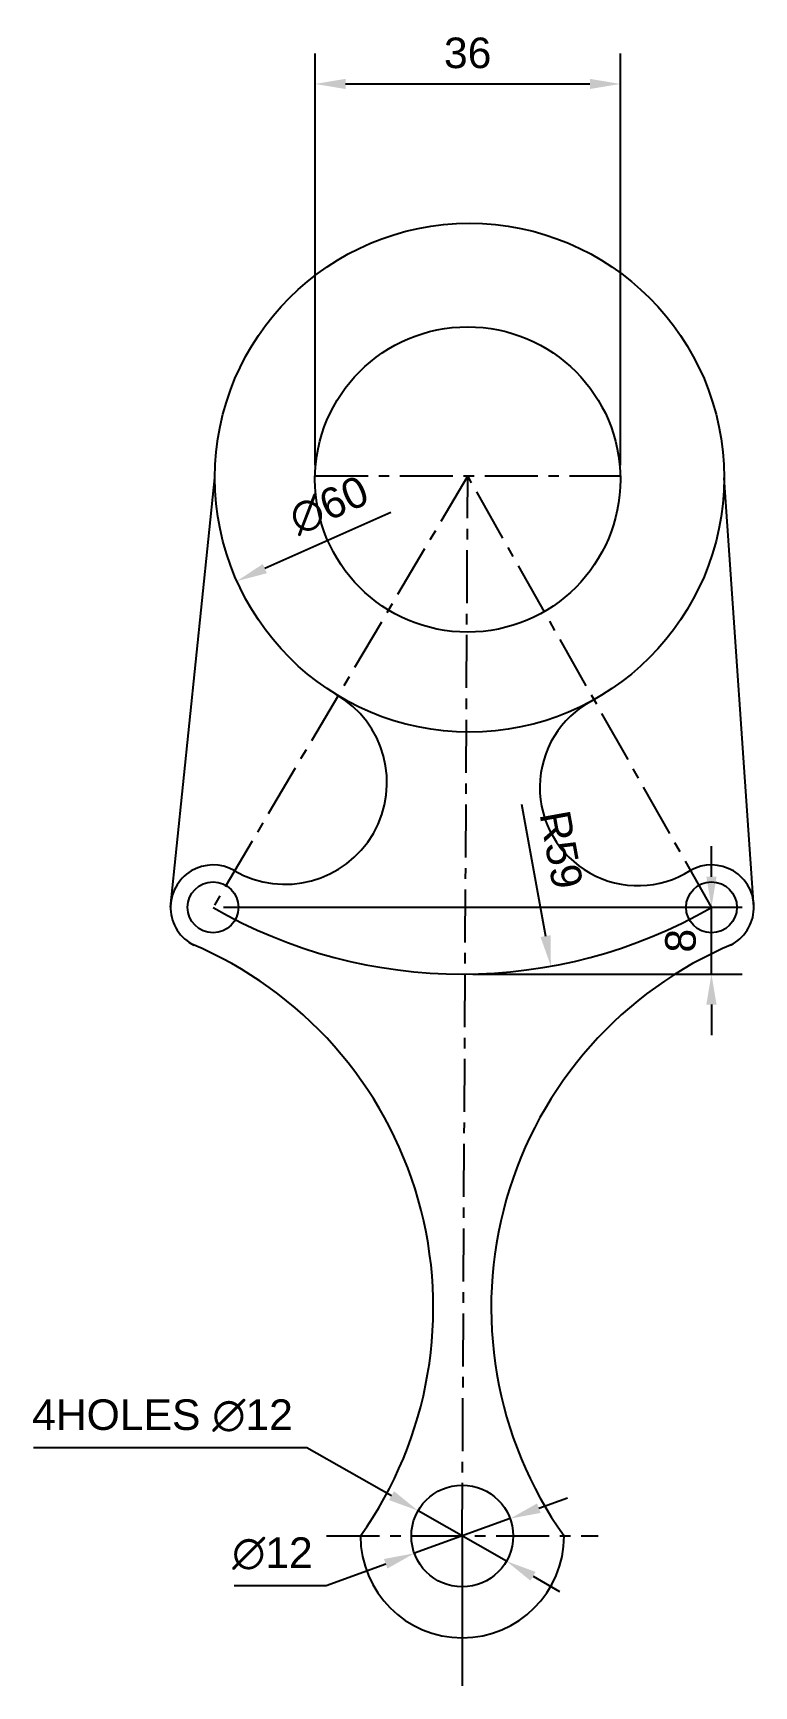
# Model space of a CAD drawing. Header units: inches. Extents: x 61 to 146, y 7 to 202.
import ezdxf

# ---------------------------------------------------------------- set-up
doc = ezdxf.new("R2010")
doc.units = ezdxf.units.IN
doc.header["$LTSCALE"] = 5
doc.header["$MEASUREMENT"] = 0
doc.linetypes.add('CENTER', pattern=[2, 1.25, -0.25, 0.25, -0.25])
doc.layers.get('0').update_dxf_attribs({"color": 90})
doc.layers.add('Center', color=30, linetype='CENTER', plot=False)
doc.layers.add('Dimension', color=130, linetype='Continuous', plot=False)
doc.styles.get("Standard").update_dxf_attribs({"font": 'arial.ttf'})
doc.dimstyles.get("Standard").update_dxf_attribs({"dimscale": 20, "dimtxt": 0.18, "dimasz": 0.18, "dimexe": 0.18, "dimexo": 0.0625, "dimgap": 0.09, "dimtad": 1, "dimtoh": 1, "dimdec": 0, "dimzin": 0, "dimdsep": 46, "dimtxsty": 'Standard', "dimcen": 0.09, "dimadec": 0, "dimazin": 0, "dimtfac": 1, "dimtdec": 0, "dimtmove": 0, "dimatfit": 3, "dimfxl": 1, "dimtolj": 1, "dimtzin": 0, "dimarcsym": 0})

# ---------------------------------------------------------------- blocks, each defined once
blk = doc.blocks.new('*D2')
at = {"layer": 'Defpoints', "color": 0, "transparency": 16777216}
for p in [(130.24, 196.32), (94.25, 150.1), (130.24, 150.1)]:
    blk.add_point(p, dxfattribs=at)
at = {"layer": 'Dimension', "color": 0, "lineweight": -2, "transparency": 16777216}
for p, q in [((94.25, 151.35), (94.25, 199.92)), ((130.24, 151.35), (130.24, 199.92)), ((97.85, 196.32), (126.64, 196.32))]:
    blk.add_line(p, q, dxfattribs=at)
at = {"layer": 'Dimension', "color": 0, "transparency": 16777216}
for points in [[(97.85, 196.92), (97.85, 195.72), (94.25, 196.32)], [(126.64, 196.92), (126.64, 195.72), (130.24, 196.32)]]:
    blk.add_solid(points, dxfattribs=at)
at = {"layer": 'Dimension', "color": 0, "transparency": 16777216, "insert": (112.24, 199.96), "char_height": 3.6, "attachment_point": 5}
blk.add_mtext('\\A1;36', dxfattribs=at)
blk = doc.blocks.new('*D3')
at = {"layer": 'Defpoints', "color": 0, "transparency": 16777216}
for p in [(139.87, 162.08), (85.04, 137.7)]:
    blk.add_point(p, dxfattribs=at)
at = {"layer": 'Dimension', "color": 0, "lineweight": -2, "transparency": 16777216}
blk.add_line((103.19, 145.77), (88.33, 139.17), dxfattribs=at)
at = {"layer": 'Dimension', "color": 0, "transparency": 16777216}
blk.add_solid([(88.09, 139.71), (88.57, 138.62), (85.04, 137.7)], dxfattribs=at)
at = {"layer": 'Dimension', "color": 0, "transparency": 16777216, "insert": (95.89, 146.62), "char_height": 3.6, "attachment_point": 5, "rotation": 23.9705}
blk.add_mtext('\\A1;∅60', dxfattribs=at)
blk = doc.blocks.new('*D4')
at = {"layer": 'Defpoints', "color": 0, "transparency": 16777216}
for p in [(111.6, 150.1), (122.05, 92.29)]:
    blk.add_point(p, dxfattribs=at)
at = {"layer": 'Dimension', "color": 0, "lineweight": -2, "transparency": 16777216}
blk.add_line((118.6, 111.39), (121.41, 95.84), dxfattribs=at)
at = {"layer": 'Dimension', "color": 0, "transparency": 16777216}
blk.add_solid([(122, 95.94), (120.82, 95.73), (122.05, 92.29)], dxfattribs=at)
at = {"layer": 'Dimension', "color": 0, "transparency": 16777216, "insert": (123.26, 106.03), "char_height": 3.6, "attachment_point": 5, "rotation": 280.241}
blk.add_mtext('\\A1;R59', dxfattribs=at)
blk = doc.blocks.new('*D5')
at = {"layer": 'Defpoints', "color": 0, "transparency": 16777216}
for p in [(82.23, 99.23), (140.97, 99.23), (111.6, 91.36)]:
    blk.add_point(p, dxfattribs=at)
at = {"layer": 'Dimension', "color": 0, "lineweight": -2, "transparency": 16777216}
for p, q in [((140.97, 102.83), (140.97, 106.43)), ((83.48, 99.23), (144.57, 99.23)), ((140.97, 91.36), (140.97, 99.23)), ((112.85, 91.36), (144.57, 91.36)), ((140.97, 87.76), (140.97, 84.16))]:
    blk.add_line(p, q, dxfattribs=at)
at = {"layer": 'Dimension', "color": 0, "transparency": 16777216}
for points in [[(140.37, 102.83), (141.57, 102.83), (140.97, 99.23)], [(140.37, 87.76), (141.57, 87.76), (140.97, 91.36)]]:
    blk.add_solid(points, dxfattribs=at)
at = {"layer": 'Dimension', "color": 0, "transparency": 16777216, "insert": (137.34, 95.29), "char_height": 3.6, "attachment_point": 5, "rotation": 90}
blk.add_mtext('\\A1;8', dxfattribs=at)
blk = doc.blocks.new('*D6')
at = {"layer": 'Defpoints', "color": 0, "transparency": 16777216}
for p in [(117.24, 27.15), (105.96, 23.06)]:
    blk.add_point(p, dxfattribs=at)
at = {"layer": 'Dimension', "color": 0, "lineweight": -2, "transparency": 16777216}
for p, q in [((120.63, 28.38), (124.01, 29.61)), ((117.24, 27.15), (105.96, 23.06)), ((95.55, 19.28), (102.58, 21.83)), ((84.71, 19.28), (95.55, 19.28))]:
    blk.add_line(p, q, dxfattribs=at)
at = {"layer": 'Dimension', "color": 0, "transparency": 16777216}
for points in [[(120.42, 28.94), (120.83, 27.82), (117.24, 27.15)], [(102.37, 22.39), (102.78, 21.26), (105.96, 23.06)]]:
    blk.add_solid(points, dxfattribs=at)
at = {"layer": 'Dimension', "color": 0, "transparency": 16777216, "insert": (89.23, 23.02), "char_height": 3.6, "attachment_point": 5}
blk.add_mtext('\\A1;∅12', dxfattribs=at)
blk = doc.blocks.new('*D7')
at = {"layer": 'Defpoints', "color": 0, "transparency": 16777216}
for p in [(106.39, 28.08), (116.81, 22.13)]:
    blk.add_point(p, dxfattribs=at)
at = {"layer": 'Dimension', "color": 0, "lineweight": -2, "transparency": 16777216}
for p, q in [((61.06, 35.55), (93.28, 35.55)), ((93.28, 35.55), (103.26, 29.86)), ((116.81, 22.13), (106.39, 28.08)), ((119.94, 20.35), (123.07, 18.57))]:
    blk.add_line(p, q, dxfattribs=at)
at = {"layer": 'Dimension', "color": 0, "transparency": 16777216}
for points in [[(103.56, 30.38), (102.96, 29.34), (106.39, 28.08)], [(120.24, 20.87), (119.64, 19.83), (116.81, 22.13)]]:
    blk.add_solid(points, dxfattribs=at)
at = {"layer": 'Dimension', "color": 0, "transparency": 16777216, "insert": (76.27, 39.29), "char_height": 3.6, "attachment_point": 5}
blk.add_mtext('\\A1;4HOLES ∅12', dxfattribs=at)

msp = doc.modelspace()

# ---------------------------------------------------------------- linework, layer by layer
for p, q in [((77.23, 99.23), (82.45, 149.89)), ((145.97, 99.23), (142.45, 149.89)), ((79.73, 94.9), (79.72, 94.89)), ((143.47, 94.9), (143.48, 94.89)), ((111.6, 25.1), (111.6, 13.1)), ((111.6, 13.1), (111.6, 7.42))]:
    msp.add_line(p, q)
for centre, radius in [((112.45, 149.89), 30), ((112.24, 149.68), 18), ((82.23, 99.23), 3), ((140.97, 99.23), 3), ((111.6, 25.1), 6)]:
    msp.add_circle(centre, radius)
for centre, radius, start, end in [((90.73, 113.95), 12, 240, 60), ((132.32, 113.37), 11.58, 117.9711, 302.1207), ((82.23, 99.23), 5, 60, 243.1495), ((140.97, 99.23), 5, 296.8505, 120), ((111.6, 150.1), 58.75, 240, 300), ((61.68, 52.03), 46.51, 324.6275, 67.1698), ((161.52, 52.03), 46.51, 112.8302, 215.3725), ((111.6, 25.1), 12, 180, 0)]:
    msp.add_arc(centre, radius, start, end)
at = {"layer": 'Center'}
for p, q in [((112.24, 150.1), (82.23, 99.23)), ((94.25, 150.1), (130.24, 150.1)), ((111.6, 25.1), (112.24, 150.1)), ((140.97, 99.23), (112.24, 150.1)), ((95.6, 25.1), (127.6, 25.1))]:
    msp.add_line(p, q, dxfattribs=at)

# ---------------------------------------------------------------- dimensions: what is measured, and where the dimension line sits
at = {"layer": 'Dimension'}
dim = msp.add_linear_dim(base=(130.24, 196.32), p1=(94.25, 150.1), p2=(130.24, 150.1), dimstyle='Standard', dxfattribs=at)
dim.commit()
dim.dimension.update_dxf_attribs({"geometry": '*D2', "text_midpoint": (112.24, 199.96)})
for p1, p2, picture, middle in [((139.87, 162.08), (85.04, 137.7), '*D3', (97.4, 143.2)), ((117.24, 27.15), (105.96, 23.06), '*D6', (89.23, 19.28))]:
    dim = msp.add_diameter_dim_2p(p1=p1, p2=p2, dimstyle='Standard', dxfattribs=at)
    dim.commit()
    dim.dimension.update_dxf_attribs({"geometry": picture, "text_midpoint": middle, "dimtype": 163})
dim = msp.add_radius_dim(center=(111.6, 150.1), mpoint=(122.05, 92.29), dimstyle='Standard', dxfattribs=at)
dim.commit()
dim.dimension.update_dxf_attribs({"geometry": '*D4', "text_midpoint": (119.68, 105.39), "dimtype": 164})
dim = msp.add_linear_dim(base=(140.97, 99.23), p1=(111.6, 91.36), p2=(82.23, 99.23), angle=90, dimstyle='Standard', dxfattribs=at)
dim.commit()
dim.dimension.update_dxf_attribs({"geometry": '*D5', "text_midpoint": (137.34, 95.29)})
dim = msp.add_diameter_dim_2p(p1=(116.81, 22.13), p2=(106.39, 28.08), text='4HOLES <>', dimstyle='Standard', dxfattribs=at)
dim.commit()
dim.dimension.update_dxf_attribs({"geometry": '*D7', "text_midpoint": (76.27, 35.55), "dimtype": 163})

doc.saveas('drawing.dxf')
